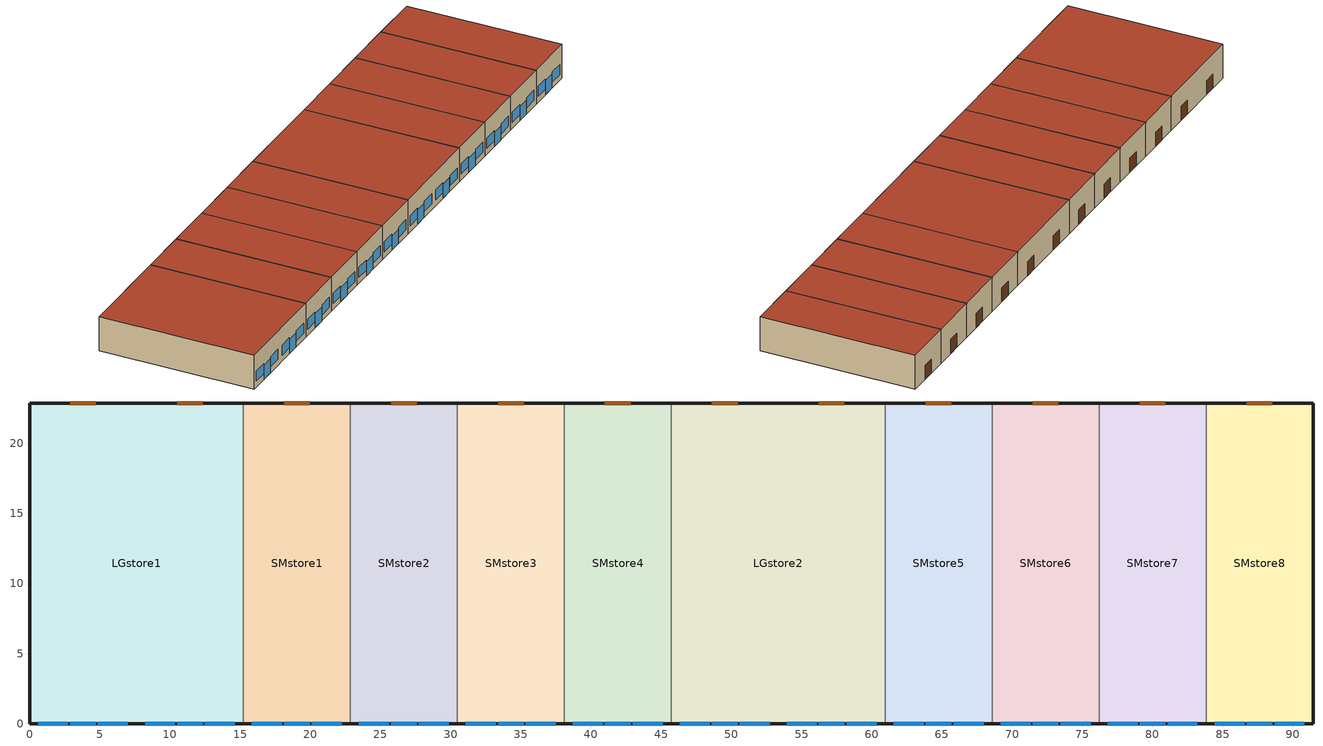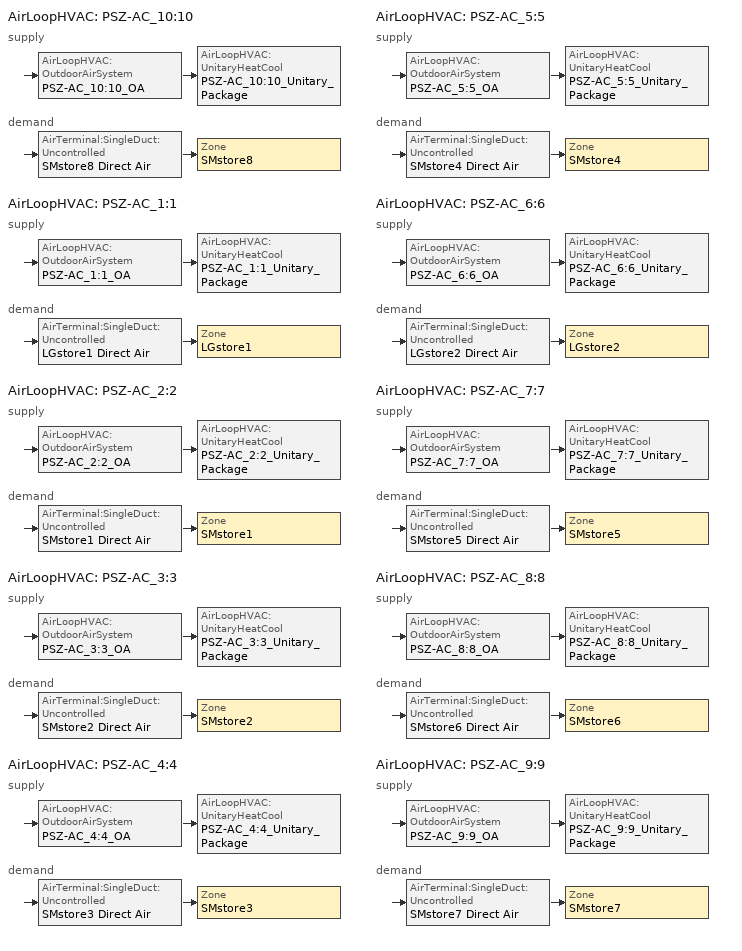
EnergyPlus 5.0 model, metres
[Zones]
LGstore1
 floor ground (ext-slab): 0,22.86 15.24,22.86 15.24,0 0,0 z0
 wall outside (Steel Frame Non-res Ext Wall): 15.24,22.86 0,22.86 0,0 15.24,0 z0:5.18
 wall to SMstore1 (int-walls): 15.24,0 15.24,22.86 z0:5.18
 window (Window Non-res Fixed): 2.9,0 4.73,0 / 10.52,0 12.35,0 z0:2.13; 0.61,0 2.74,0 / 4.88,0 7.01,0 / 8.23,0 10.36,0 / 12.5,0 14.63,0 z0.91:2.43
 door (Swinging Door Non-res): 4.73,22.86 2.9,22.86 / 12.35,22.86 10.52,22.86 z0:2.13
 roof outside (IEAD Non-res Roof): 15.24,22.86 0,22.86 0,0 15.24,0 z5.18
LGstore2
 floor ground (ext-slab): 45.72,22.86 60.96,22.86 60.96,0 45.72,0 z0
 wall outside (Steel Frame Non-res Ext Wall): 45.72,0 60.96,0 / 60.96,22.86 45.72,22.86 z0:5.18
 wall to SMstore4 (int-walls): 45.72,22.86 45.72,0 z0:5.18
 wall to SMstore5 (int-walls): 60.96,0 60.96,22.86 z0:5.18
 window (Window Non-res Fixed): 48.62,0 50.44,0 / 56.24,0 58.06,0 z0:2.13; 46.33,0 48.46,0 / 50.6,0 52.73,0 / 53.95,0 56.08,0 / 58.22,0 60.35,0 z0.91:2.43
 door (Swinging Door Non-res): 50.44,22.86 48.62,22.86 / 58.06,22.86 56.24,22.86 z0:2.13
 roof outside (IEAD Non-res Roof): 60.96,22.86 45.72,22.86 45.72,0 60.96,0 z5.18
SMstore1
 floor ground (ext-slab): 15.24,22.86 22.86,22.86 22.86,0 15.24,0 z0
 wall outside (Steel Frame Non-res Ext Wall): 15.24,0 22.86,0 / 22.86,22.86 15.24,22.86 z0:5.18
 wall to SMstore2 (int-walls): 22.86,0 22.86,22.86 z0:5.18
 window (Window Non-res Fixed): 18.14,0 19.97,0 z0:2.13; 15.85,0 17.98,0 / 20.12,0 22.25,0 z0.91:2.43
 door (Swinging Door Non-res): 19.97,22.86 18.14,22.86 z0:2.13
 roof outside (IEAD Non-res Roof): 22.86,22.86 15.24,22.86 15.24,0 22.86,0 z5.18
SMstore2
 floor ground (ext-slab): 22.86,22.86 30.48,22.86 30.48,0 22.86,0 z0
 wall outside (Steel Frame Non-res Ext Wall): 22.86,0 30.48,0 / 30.48,22.86 22.86,22.86 z0:5.18
 wall to SMstore3 (int-walls): 30.48,0 30.48,22.86 z0:5.18
 window (Window Non-res Fixed): 25.76,0 27.58,0 z0:2.13; 23.47,0 25.6,0 / 27.74,0 29.87,0 z0.91:2.43
 door (Swinging Door Non-res): 27.58,22.86 25.76,22.86 z0:2.13
 roof outside (IEAD Non-res Roof): 30.48,22.86 22.86,22.86 22.86,0 30.48,0 z5.18
SMstore3
 floor ground (ext-slab): 30.48,22.86 38.1,22.86 38.1,0 30.48,0 z0
 wall outside (Steel Frame Non-res Ext Wall): 30.48,0 38.1,0 / 38.1,22.86 30.48,22.86 z0:5.18
 wall to SMstore4 (int-walls): 38.1,0 38.1,22.86 z0:5.18
 window (Window Non-res Fixed): 33.38,0 35.2,0 z0:2.13; 31.09,0 33.22,0 / 35.36,0 37.49,0 z0.91:2.43
 door (Swinging Door Non-res): 35.2,22.86 33.38,22.86 z0:2.13
 roof outside (IEAD Non-res Roof): 38.1,22.86 30.48,22.86 30.48,0 38.1,0 z5.18
SMstore4
 floor ground (ext-slab): 38.1,22.86 45.72,22.86 45.72,0 38.1,0 z0
 wall outside (Steel Frame Non-res Ext Wall): 38.1,0 45.72,0 / 45.72,22.86 38.1,22.86 z0:5.18
 window (Window Non-res Fixed): 41,0 42.82,0 z0:2.13; 38.71,0 40.84,0 / 42.98,0 45.11,0 z0.91:2.43
 door (Swinging Door Non-res): 42.82,22.86 41,22.86 z0:2.13
 roof outside (IEAD Non-res Roof): 45.72,22.86 38.1,22.86 38.1,0 45.72,0 z5.18
SMstore5
 floor ground (ext-slab): 60.96,22.86 68.58,22.86 68.58,0 60.96,0 z0
 wall outside (Steel Frame Non-res Ext Wall): 60.96,0 68.58,0 / 68.58,22.86 60.96,22.86 z0:5.18
 wall to SMstore6 (int-walls): 68.58,0 68.58,22.86 z0:5.18
 window (Window Non-res Fixed): 63.86,0 65.68,0 z0:2.13; 61.57,0 63.7,0 / 65.84,0 67.97,0 z0.91:2.43
 door (Swinging Door Non-res): 65.68,22.86 63.86,22.86 z0:2.13
 roof outside (IEAD Non-res Roof): 68.58,22.86 60.96,22.86 60.96,0 68.58,0 z5.18
SMstore6
 floor ground (ext-slab): 68.58,22.86 76.2,22.86 76.2,0 68.58,0 z0
 wall outside (Steel Frame Non-res Ext Wall): 68.58,0 76.2,0 / 76.2,22.86 68.58,22.86 z0:5.18
 wall to SMstore7 (int-walls): 76.2,0 76.2,22.86 z0:5.18
 window (Window Non-res Fixed): 71.48,0 73.3,0 z0:2.13; 69.19,0 71.32,0 / 73.46,0 75.59,0 z0.91:2.43
 door (Swinging Door Non-res): 73.3,22.86 71.48,22.86 z0:2.13
 roof outside (IEAD Non-res Roof): 76.2,22.86 68.58,22.86 68.58,0 76.2,0 z5.18
SMstore7
 floor ground (ext-slab): 76.2,22.86 83.82,22.86 83.82,0 76.2,0 z0
 wall outside (Steel Frame Non-res Ext Wall): 76.2,0 83.82,0 / 83.82,22.86 76.2,22.86 z0:5.18
 wall to SMstore8 (int-walls): 83.82,0 83.82,22.86 z0:5.18
 window (Window Non-res Fixed): 79.1,0 80.92,0 z0:2.13; 76.81,0 78.94,0 / 81.08,0 83.21,0 z0.91:2.43
 door (Swinging Door Non-res): 80.92,22.86 79.1,22.86 z0:2.13
 roof outside (IEAD Non-res Roof): 83.82,22.86 76.2,22.86 76.2,0 83.82,0 z5.18
SMstore8
 floor ground (ext-slab): 83.82,22.86 91.44,22.86 91.44,0 83.82,0 z0
 wall outside (Steel Frame Non-res Ext Wall): 83.82,0 91.44,0 91.44,22.86 83.82,22.86 z0:5.18
 window (Window Non-res Fixed): 86.72,0 88.54,0 z0:2.13; 84.43,0 86.56,0 / 88.7,0 90.83,0 z0.91:2.43
 door (Swinging Door Non-res): 88.54,22.86 86.72,22.86 z0:2.13
 roof outside (IEAD Non-res Roof): 91.44,22.86 83.82,22.86 83.82,0 91.44,0 z5.18
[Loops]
AirLoopHVAC 'PSZ-AC_10:10'
 supply: AirLoopHVAC:OutdoorAirSystem 'PSZ-AC_10:10_OA' > AirLoopHVAC:UnitaryHeatCool 'PSZ-AC_10:10_Unitary_Package'
 demand: AirTerminal:SingleDuct:Uncontrolled 'SMstore8 Direct Air' > Zone 'SMstore8'
AirLoopHVAC 'PSZ-AC_1:1'
 supply: AirLoopHVAC:OutdoorAirSystem 'PSZ-AC_1:1_OA' > AirLoopHVAC:UnitaryHeatCool 'PSZ-AC_1:1_Unitary_Package'
 demand: AirTerminal:SingleDuct:Uncontrolled 'LGstore1 Direct Air' > Zone 'LGstore1'
AirLoopHVAC 'PSZ-AC_2:2'
 supply: AirLoopHVAC:OutdoorAirSystem 'PSZ-AC_2:2_OA' > AirLoopHVAC:UnitaryHeatCool 'PSZ-AC_2:2_Unitary_Package'
 demand: AirTerminal:SingleDuct:Uncontrolled 'SMstore1 Direct Air' > Zone 'SMstore1'
AirLoopHVAC 'PSZ-AC_3:3'
 supply: AirLoopHVAC:OutdoorAirSystem 'PSZ-AC_3:3_OA' > AirLoopHVAC:UnitaryHeatCool 'PSZ-AC_3:3_Unitary_Package'
 demand: AirTerminal:SingleDuct:Uncontrolled 'SMstore2 Direct Air' > Zone 'SMstore2'
AirLoopHVAC 'PSZ-AC_4:4'
 supply: AirLoopHVAC:OutdoorAirSystem 'PSZ-AC_4:4_OA' > AirLoopHVAC:UnitaryHeatCool 'PSZ-AC_4:4_Unitary_Package'
 demand: AirTerminal:SingleDuct:Uncontrolled 'SMstore3 Direct Air' > Zone 'SMstore3'
AirLoopHVAC 'PSZ-AC_5:5'
 supply: AirLoopHVAC:OutdoorAirSystem 'PSZ-AC_5:5_OA' > AirLoopHVAC:UnitaryHeatCool 'PSZ-AC_5:5_Unitary_Package'
 demand: AirTerminal:SingleDuct:Uncontrolled 'SMstore4 Direct Air' > Zone 'SMstore4'
AirLoopHVAC 'PSZ-AC_6:6'
 supply: AirLoopHVAC:OutdoorAirSystem 'PSZ-AC_6:6_OA' > AirLoopHVAC:UnitaryHeatCool 'PSZ-AC_6:6_Unitary_Package'
 demand: AirTerminal:SingleDuct:Uncontrolled 'LGstore2 Direct Air' > Zone 'LGstore2'
AirLoopHVAC 'PSZ-AC_7:7'
 supply: AirLoopHVAC:OutdoorAirSystem 'PSZ-AC_7:7_OA' > AirLoopHVAC:UnitaryHeatCool 'PSZ-AC_7:7_Unitary_Package'
 demand: AirTerminal:SingleDuct:Uncontrolled 'SMstore5 Direct Air' > Zone 'SMstore5'
AirLoopHVAC 'PSZ-AC_8:8'
 supply: AirLoopHVAC:OutdoorAirSystem 'PSZ-AC_8:8_OA' > AirLoopHVAC:UnitaryHeatCool 'PSZ-AC_8:8_Unitary_Package'
 demand: AirTerminal:SingleDuct:Uncontrolled 'SMstore6 Direct Air' > Zone 'SMstore6'
AirLoopHVAC 'PSZ-AC_9:9'
 supply: AirLoopHVAC:OutdoorAirSystem 'PSZ-AC_9:9_OA' > AirLoopHVAC:UnitaryHeatCool 'PSZ-AC_9:9_Unitary_Package'
 demand: AirTerminal:SingleDuct:Uncontrolled 'SMstore7 Direct Air' > Zone 'SMstore7'
[Building]
Ref Bldg Strip Mall New2004_v1.3_5.0: North Axis=0; Terrain=City; Loads Convergence Tolerance Value=0.04; Temperature Convergence Tolerance Value=0.2; Solar Distribution=FullInteriorAndExterior; Maximum Number of Warmup Days=25
[Site:Location]
USA CA-SAN FRANCISCO: Latitude {deg}=37.62; Longitude {deg}=-122.37; Time Zone {hr}=-8; Elevation {m}=5
[SizingPeriod:DesignDay] Barometric Pressure {Pa}=101265; Rain {0-no,1-yes}=0; Snow on ground {0-no,1-yes}=0; Day of Month=21; Daylight Savings Time Indicator=0; Humidity Indicating Type=WetBulb
Name | Maximum Dry-Bulb Temperature {C} | Daily Temp Range {C} | Humidity Indicating Conditions at Maximum Dry-Bulb | Wind Speed {m/s} design conditions vs. traditional 6.71 m/s (15 mph) | Wind Direction {Degrees; N=0, S=180} | Clearness {0.0 to 1.1} | Month | Day Type | Wind Speed {m/s} design conditions vs. traditional 3.35 m/s (7mph)
SAN_FRANCISCO Ann Htg 99.6% Condns DB | 3.2 | 0 | 3.2 | 2.4 | 140 | 0 | 1 | WinterDesignDay
SAN_FRANCISCO Ann Clg .4% Condns WB=>MDB | 25.7 | 9 | 18.4 |  | 310 | 1 | 9 | SummerDesignDay | 5.8
[Site:WaterMainsTemperature]
Calculation Method=CORRELATION; Annual Average Outdoor Air Temperature {C}=13.08; Maximum Difference In Monthly Average Outdoor Air Temperatures {deltaC}=8
[Site:GroundTemperature:BuildingSurface]
19.905, 19.922, 19.91, 19.932, 19.949, 20.038, 20.327, 20.062, 20.443, 20.088, 19.986, 19.948
[Construction]
Steel Frame Non-res Ext Wall: Wood Siding, Steel Frame NonRes Wall Insulation, 1/2IN Gypsum
IEAD Non-res Roof: Roof Membrane, IEAD NonRes Roof Insulation, Metal Decking
ext-slab: HW CONCRETE
int-walls: 1/2IN Gypsum, 1/2IN Gypsum
Window Non-res Fixed: NonRes Fixed Assembly Window
Swinging Door Non-res: Opaque Door panel NonRes
InteriorFurnishings: Std Wood 6inch
[Material] Thermal Absorptance=0.9
Name | Roughness | Thickness {m} | Conductivity {W/m-K} | Density {kg/m3} | Specific Heat {J/kg-K} | Solar Absorptance | Visible Absorptance | Density | Specific Heat | Visible Absorptance! Common Materials
Steel Frame NonRes Wall Insulation | MediumRough | 0.0539159 | 0.049 | 265 | 836.8 | 0.7 | 0.7
IEAD NonRes Roof Insulation | MediumRough | 0.124663 | 0.049 |  |  | 0.7 | 0.7 | 265 | 836.8
Std Wood 6inch | MediumSmooth | 0.15 | 0.12 | 540 | 1210 | 0.7 |  |  |  | 0.7
Wood Siding | MediumSmooth | 0.01 | 0.11 | 544.62 | 1210 | 0.78 | 0.78
1/2IN Gypsum | Smooth | 0.0127 | 0.16 | 784.9 | 830 | 0.92 | 0.92
HW CONCRETE | Rough | 0.1016 | 1.311 | 2240 | 836.8 | 0.7 | 0.7
Roof Membrane | VeryRough | 0.0095 | 0.16 | 1121.29 | 1460 | 0.7 | 0.7
Metal Decking | MediumSmooth | 0.0015 | 45.006 | 7680 | 418.4 | 0.7 | 0.3
[WindowMaterial:SimpleGlazingSystem]
NonRes Fixed Assembly Window: U-Factor=6.92716; Solar Heat Gain Coefficient=0.39
[Material:NoMass]
Opaque Door panel NonRes: Roughness=MediumRough; Thermal Resistance {m2-K/W}=0.101897; Thermal Absorptance=0.9; Solar Absorptance=0.7; Visible Absorptance=0.7
[Zone] Type=1; Multiplier=1; Part of Total Floor Area=Yes
LGstore1; LGstore2; SMstore1; SMstore2; SMstore3; SMstore4; SMstore5; SMstore6; SMstore7; SMstore8
[People] Schedule=BLDG_OCC_SCH; Number of People Calculation Method=Area/Person; Zone Area per Person=6.19; Fraction Radiant=0.3; User Specified Sensible Fraction=AUTOCALCULATE; Activity Level Schedule=ACTIVITY_SCH; Enable ASHRAE 55 Comfort Warnings=No; MRT Calculation=ZoneAveraged; Work Efficiency Schedule=WORK_EFF_SCH; Clothing Schedule=CLOTHING_SCH; Air Velocity Schedule=AIR_VELO_SCH; Thermal Comfort Report=FANGER
Name | Zone
LGstore1 People | LGstore1
LGstore2 People | LGstore2
SMstore1 People | SMstore1
SMstore2 People | SMstore2
SMstore3 People | SMstore3
SMstore4 People | SMstore4
SMstore5 People | SMstore5
SMstore6 People | SMstore6
SMstore7 People | SMstore7
SMstore8 People | SMstore8
[Lights] Schedule=BLDG_LIGHT_SCH; Design Level Calculation Method=Watts/Area; Return Air Fraction=0; Fraction Radiant=0.7; Fraction Visible=0.2; Fraction Replaceable=1; Return Air Fraction is Calculated from Plenum Temperature=No
Name | Zone | Watts per Zone Area {W/m2}
LGstore1_Lights | LGstore1 | 23.99
LGstore2_Lights | LGstore2 | 13.77
SMstore1_Lights | SMstore1 | 23.99
SMstore2_Lights | SMstore2 | 18.29
SMstore3_Lights | SMstore3 | 18.29
SMstore4_Lights | SMstore4 | 18.29
SMstore5_Lights | SMstore5 | 13.77
SMstore6_Lights | SMstore6 | 13.77
SMstore7_Lights | SMstore7 | 13.77
SMstore8_Lights | SMstore8 | 13.77
[ElectricEquipment] Schedule=BLDG_EQUIP_SCH; Design Level Calculation Method=Watts/Area; Watts per Zone Floor Area {W/m2}=4.3; Fraction Latent=0; Fraction Radiant=0.5; Fraction Lost=0
Name | Zone
LGstore1_MiscPlug_Equip | LGstore1
LGstore2_MiscPlug_Equip | LGstore2
SMstore1_MiscPlug_Equip | SMstore1
SMstore2_MiscPlug_Equip | SMstore2
SMstore3_MiscPlug_Equip | SMstore3
SMstore4_MiscPlug_Equip | SMstore4
SMstore5_MiscPlug_Equip | SMstore5
SMstore6_MiscPlug_Equip | SMstore6
SMstore7_MiscPlug_Equip | SMstore7
SMstore8_MiscPlug_Equip | SMstore8
[Exterior:Lights]
Exterior Facade Lighting: Schedule=ALWAYS_ON; Design Level=11485; Control Option=AstronomicalClock
[ZoneInfiltration:DesignFlowRate] Schedule=INFIL_HALF_ON_SCH; Design Volume Flow Rate Calculation Method=Flow/ExteriorArea; Flow per Exterior Surface Area {m3/s/m2}=0.000302; Constant Term Coefficient=1; Temperature Term Coefficient=0; Velocity Term Coefficient=0; Velocity Squared Term Coefficient=0
Name | Zone
LGstore1_Infiltration | LGstore1
LGstore2_Infiltration | LGstore2
SMstore1_Infiltration | SMstore1
SMstore2_Infiltration | SMstore2
SMstore3_Infiltration | SMstore3
SMstore4_Infiltration | SMstore4
SMstore5_Infiltration | SMstore5
SMstore6_Infiltration | SMstore6
SMstore7_Infiltration | SMstore7
SMstore8_Infiltration | SMstore8
[InternalMass] Construction=InteriorFurnishings
Name | Zone | Surface Area
LGstore1 Internal Mass | LGstore1 | 696.7728
LGstore2 Internal Mass | LGstore2 | 696.7728
SMstore1 Internal Mass | SMstore1 | 348.3864
SMstore2 Internal Mass | SMstore2 | 348.3864
SMstore3 Internal Mass | SMstore3 | 348.3864
SMstore4 Internal Mass | SMstore4 | 348.3864
SMstore5 Internal Mass | SMstore5 | 348.3864
SMstore6 Internal Mass | SMstore6 | 348.3864
SMstore7 Internal Mass | SMstore7 | 348.3864
SMstore8 Internal Mass | SMstore8 | 348.3864
[Fan:OnOff] Availability Schedule=HVACOperationSchd; Pressure Rise=622; Maximum Flow Rate=AUTOSIZE; Motor in Airstream Fraction=1
Name | Fan Efficiency | Motor Efficiency
PSZ-AC_10:10_Unitary_Package_fan; PSZ-AC_2:2_Unitary_Package_fan; PSZ-AC_3:3_Unitary_Package_fan; PSZ-AC_4:4_Unitary_Package_fan; PSZ-AC_5:5_Unitary_Package_fan; PSZ-AC_7:7_Unitary_Package_fan; PSZ-AC_8:8_Unitary_Package_fan; PSZ-AC_9:9_Unitary_Package_fan | 0.53625 | 0.825
PSZ-AC_1:1_Unitary_Package_fan; PSZ-AC_6:6_Unitary_Package_fan | 0.546 | 0.84
[Coil:Heating:Gas] Availability Schedule=ALWAYS_ON; Gas Burner Efficiency=0.8; Nominal Capacity=AUTOSIZE
PSZ-AC_10:10_Unitary_Package_HeatCoil; PSZ-AC_1:1_Unitary_Package_HeatCoil; PSZ-AC_2:2_Unitary_Package_HeatCoil; PSZ-AC_3:3_Unitary_Package_HeatCoil; PSZ-AC_4:4_Unitary_Package_HeatCoil; PSZ-AC_5:5_Unitary_Package_HeatCoil; PSZ-AC_6:6_Unitary_Package_HeatCoil; PSZ-AC_7:7_Unitary_Package_HeatCoil; PSZ-AC_8:8_Unitary_Package_HeatCoil; PSZ-AC_9:9_Unitary_Package_HeatCoil
[Coil:Cooling:DX:SingleSpeed] Availability Schedule=ALWAYS_ON; Rated Total Cooling Capacity {W}=AUTOSIZE; Rated Sensible Heat Ratio=AUTOSIZE; Rated Air Flow Rate=AUTOSIZE
Name | Rated COP | Total Cooling Capacity Function of Temperature Curve | Total Cooling Capacity Function of Flow Fraction Curve | Energy Input Ratio Function of Temperature Curve | Energy Input Ratio Function of Flow Fraction Curve | Part Load Fraction Correlation Curve
PSZ-AC_10:10_Unitary_Package_CoolCoil; PSZ-AC_2:2_Unitary_Package_CoolCoil; PSZ-AC_3:3_Unitary_Package_CoolCoil; PSZ-AC_4:4_Unitary_Package_CoolCoil; PSZ-AC_5:5_Unitary_Package_CoolCoil; PSZ-AC_7:7_Unitary_Package_CoolCoil; PSZ-AC_8:8_Unitary_Package_CoolCoil; PSZ-AC_9:9_Unitary_Package_CoolCoil | 3.66668 | Cool-Cap-fT | ConstantCubic | Cool-EIR-fT | ConstantCubic | Cool-PLF-fPLR
PSZ-AC_1:1_Unitary_Package_CoolCoil | 3.50016 | Measured_CoolCStandard10Ton_CapFT | Measured_CoolCStandard10Ton_CapFF | Measured_CoolCStandard10Ton_EIRFT | Measured_CoolCStandard10Ton_EIRFFF | No_PLR_Degredation
PSZ-AC_6:6_Unitary_Package_CoolCoil | 3.66668 | Measured_CoolCStandard10Ton_CapFT | Measured_CoolCStandard10Ton_CapFF | Measured_CoolCStandard10Ton_EIRFT | Measured_CoolCStandard10Ton_EIRFFF | No_PLR_Degredation
[Zone equipment]
LGstore1: LGstore1 Direct Air
LGstore2: LGstore2 Direct Air
SMstore1: SMstore1 Direct Air
SMstore2: SMstore2 Direct Air
SMstore3: SMstore3 Direct Air
SMstore4: SMstore4 Direct Air
SMstore5: SMstore5 Direct Air
SMstore6: SMstore6 Direct Air
SMstore7: SMstore7 Direct Air
SMstore8: SMstore8 Direct Air
[Sizing:Zone] Zone Cooling Design Supply Air Temperature {C}=14; Zone Heating Design Supply Air Temperature {C}=40; Zone Cooling Design Supply Air Humidity Ratio {kg-H20/kg-air}=0.0085; Zone Heating Design Supply Air Humidity Ratio {kg-H20/kg-air}=0.008; Outdoor Air Method=Flow/Area; Outside Air Flow per Zone Floor Area {(m3/s)/m2}=0.00152; Cooling Design Air Flow Method {Flow/Zone | DesignDay | DesignDayWithLimit}=DesignDay; Heating Design Air Flow Method {Flow/Zone | DesignDay}=DesignDay
LGstore1; LGstore2; SMstore1; SMstore2; SMstore3; SMstore4; SMstore5; SMstore6; SMstore7; SMstore8
[ZoneControl:Thermostat] Control Type Schedule=Dual Zone Control Type Sched
Name | Zone | Control 1
LGstore1 Thermostat | LGstore1 | LGstore1 DualSPSched
LGstore2 Thermostat | LGstore2 | LGstore2 DualSPSched
SMstore1 Thermostat | SMstore1 | SMstore1 DualSPSched
SMstore2 Thermostat | SMstore2 | SMstore2 DualSPSched
SMstore3 Thermostat | SMstore3 | SMstore3 DualSPSched
SMstore4 Thermostat | SMstore4 | SMstore4 DualSPSched
SMstore5 Thermostat | SMstore5 | SMstore5 DualSPSched
SMstore6 Thermostat | SMstore6 | SMstore6 DualSPSched
SMstore7 Thermostat | SMstore7 | SMstore7 DualSPSched
SMstore8 Thermostat | SMstore8 | SMstore8 DualSPSched
[ThermostatSetpoint:DualSetpoint] Heating Setpoint Temperature Schedule=HTGSETP_SCH; Cooling Setpoint Temperature Schedule=CLGSETP_SCH
LGstore1 DualSPSched; LGstore2 DualSPSched; SMstore1 DualSPSched; SMstore2 DualSPSched; SMstore3 DualSPSched; SMstore4 DualSPSched; SMstore5 DualSPSched; SMstore6 DualSPSched; SMstore7 DualSPSched; SMstore8 DualSPSched
[SetpointManager:SingleZone:Reheat] Control Variable=Temperature; Minimum Supply Air Temperature C=10; Maximum Supply Air Temperature C=50
Name | Control Zone | Setpoint Node or NodeList
SupAirTemp MngrLGstore1 | LGstore1 | PSZ-AC_1:1 Supply Equipment Outlet Node
SupAirTemp MngrLGstore2 | LGstore2 | PSZ-AC_6:6 Supply Equipment Outlet Node
SupAirTemp MngrSMstore1 | SMstore1 | PSZ-AC_2:2 Supply Equipment Outlet Node
SupAirTemp MngrSMstore2 | SMstore2 | PSZ-AC_3:3 Supply Equipment Outlet Node
SupAirTemp MngrSMstore3 | SMstore3 | PSZ-AC_4:4 Supply Equipment Outlet Node
SupAirTemp MngrSMstore4 | SMstore4 | PSZ-AC_5:5 Supply Equipment Outlet Node
SupAirTemp MngrSMstore5 | SMstore5 | PSZ-AC_7:7 Supply Equipment Outlet Node
SupAirTemp MngrSMstore6 | SMstore6 | PSZ-AC_8:8 Supply Equipment Outlet Node
SupAirTemp MngrSMstore7 | SMstore7 | PSZ-AC_9:9 Supply Equipment Outlet Node
SupAirTemp MngrSMstore8 | SMstore8 | PSZ-AC_10:10 Supply Equipment Outlet Node
[Sizing:System] Type Of Load To Size On {Sensible}=Sensible; Design Outdoor Air Flow Rate {m3/s}=AUTOSIZE; Minimum System Air Flow Ratio=1; Preheat Design Temperature {C}=7; Preheat Design Humidity Ratio {kg-H2O/kg-air}=0.008; Precool Design Temperature {C}=12.8; Precool Design Humidity Ratio {kg-H2O/kg-air}=0.008; Central Cooling Design Supply Air Temperature {C}=12.8; Central Heating Design Supply Air Temperature {C}=40; Sizing Option {Coincident | NonCoincident}=NonCoincident; 100% Outdoor Air in Cooling {Yes | No}=No; 100% Outdoor Air in Heating {Yes | No}=No; Central Cooling Design Supply Air Humidity Ratio {kg-H2O/kg-air}=0.0085; Central Heating Design Supply Air Humidity Ratio {kg-H2O/kg-air}=0.008; Cooling Design Air Flow Method=DesignDay; Cooling Design Air Flow Rate {m3/s}=0; Heating Design Air Flow Method=DesignDay; Heating Design Air Flow Rate {m3/s}=0
PSZ-AC_10:10; PSZ-AC_1:1; PSZ-AC_2:2; PSZ-AC_3:3; PSZ-AC_4:4; PSZ-AC_5:5; PSZ-AC_6:6; PSZ-AC_7:7; PSZ-AC_8:8; PSZ-AC_9:9
[Controller:OutdoorAir] Minimum Outdoor Air Flow Rate {m3/s}=AUTOSIZE; Maximum Outdoor Air Flow Rate {m3/s}=AUTOSIZE; Economizer Control Action Type=ModulateFlow; Economizer Maximum Limit Dry-Bulb Temperature {C}=28; Economizer Maximum Limit Enthalpy {J/kg}=64000; Economizer Minimum Limit Dry-Bulb Temperature {C}=-100; Lockout Type=NoLockout; Minimum Limit Type=FixedMinimum; Minimum Outdoor Air Schedule=MinOA_Sched
Name | Economizer Control Type
PSZ-AC_10:10_OA_Controller; PSZ-AC_2:2_OA_Controller; PSZ-AC_3:3_OA_Controller; PSZ-AC_4:4_OA_Controller; PSZ-AC_5:5_OA_Controller; PSZ-AC_6:6_OA_Controller; PSZ-AC_7:7_OA_Controller; PSZ-AC_8:8_OA_Controller; PSZ-AC_9:9_OA_Controller | NoEconomizer
PSZ-AC_1:1_OA_Controller | DifferentialDryBulb
[AirLoopHVAC] Design Supply Air Flow Rate {m3/s}=AUTOSIZE
PSZ-AC_10:10; PSZ-AC_1:1; PSZ-AC_2:2; PSZ-AC_3:3; PSZ-AC_4:4; PSZ-AC_5:5; PSZ-AC_6:6; PSZ-AC_7:7; PSZ-AC_8:8; PSZ-AC_9:9
[AirLoopHVAC:UnitaryHeatCool] Availability Schedule=ALWAYS_ON; Supply Air Fan Operating Mode Schedule=HVACOperationSchd; Maximum Supply Air Temperature=AUTOSIZE; Supply Air Flow Rate During Cooling Operation=AUTOSIZE; Supply Air Flow Rate During Heating Operation=AUTOSIZE; Supply Air Flow Rate When No Cooling or Heating is Needed=AUTOSIZE; Fraction of Supply Air Flow That Goes Through the Controlling Zone=AUTOSIZE; Fan Placement=BlowThrough; Dehumidification Control Type=None
Name | Controlling Zone or Thermostat Location | Supply Fan | Heating Coil | Cooling Coil
PSZ-AC_10:10_Unitary_Package | SMstore8 | PSZ-AC_10:10_Unitary_Package_fan | PSZ-AC_10:10_Unitary_Package_HeatCoil | PSZ-AC_10:10_Unitary_Package_CoolCoil
PSZ-AC_1:1_Unitary_Package | LGstore1 | PSZ-AC_1:1_Unitary_Package_fan | PSZ-AC_1:1_Unitary_Package_HeatCoil | PSZ-AC_1:1_Unitary_Package_CoolCoil
PSZ-AC_2:2_Unitary_Package | SMstore1 | PSZ-AC_2:2_Unitary_Package_fan | PSZ-AC_2:2_Unitary_Package_HeatCoil | PSZ-AC_2:2_Unitary_Package_CoolCoil
PSZ-AC_3:3_Unitary_Package | SMstore2 | PSZ-AC_3:3_Unitary_Package_fan | PSZ-AC_3:3_Unitary_Package_HeatCoil | PSZ-AC_3:3_Unitary_Package_CoolCoil
PSZ-AC_4:4_Unitary_Package | SMstore3 | PSZ-AC_4:4_Unitary_Package_fan | PSZ-AC_4:4_Unitary_Package_HeatCoil | PSZ-AC_4:4_Unitary_Package_CoolCoil
PSZ-AC_5:5_Unitary_Package | SMstore4 | PSZ-AC_5:5_Unitary_Package_fan | PSZ-AC_5:5_Unitary_Package_HeatCoil | PSZ-AC_5:5_Unitary_Package_CoolCoil
PSZ-AC_6:6_Unitary_Package | LGstore2 | PSZ-AC_6:6_Unitary_Package_fan | PSZ-AC_6:6_Unitary_Package_HeatCoil | PSZ-AC_6:6_Unitary_Package_CoolCoil
PSZ-AC_7:7_Unitary_Package | SMstore5 | PSZ-AC_7:7_Unitary_Package_fan | PSZ-AC_7:7_Unitary_Package_HeatCoil | PSZ-AC_7:7_Unitary_Package_CoolCoil
PSZ-AC_8:8_Unitary_Package | SMstore6 | PSZ-AC_8:8_Unitary_Package_fan | PSZ-AC_8:8_Unitary_Package_HeatCoil | PSZ-AC_8:8_Unitary_Package_CoolCoil
PSZ-AC_9:9_Unitary_Package | SMstore7 | PSZ-AC_9:9_Unitary_Package_fan | PSZ-AC_9:9_Unitary_Package_HeatCoil | PSZ-AC_9:9_Unitary_Package_CoolCoil
[AirTerminal:SingleDuct:Uncontrolled] Availability Schedule=ALWAYS_ON; Maximum Air Flow Rate {m3/s}=AUTOSIZE
LGstore1 Direct Air; LGstore2 Direct Air; SMstore1 Direct Air; SMstore2 Direct Air; SMstore3 Direct Air; SMstore4 Direct Air; SMstore5 Direct Air; SMstore6 Direct Air; SMstore7 Direct Air; SMstore8 Direct Air
[AvailabilityManager:NightCycle] Availability Schedule=ALWAYS_ON; Fan Schedule=HVACOperationSchd; Control Type {CycleOnAny | CycleOnControlZone | CycleOnAnyZoneFansOnly}=CycleOnAny; Thermostat Tolerance {delta C}=1; Cycling Run Time {s}=1800
PSZ-AC_10:10 Availability Manager; PSZ-AC_1:1 Availability Manager; PSZ-AC_2:2 Availability Manager; PSZ-AC_3:3 Availability Manager; PSZ-AC_4:4 Availability Manager; PSZ-AC_5:5 Availability Manager; PSZ-AC_6:6 Availability Manager; PSZ-AC_7:7 Availability Manager; PSZ-AC_8:8 Availability Manager; PSZ-AC_9:9 Availability Manager
[SetpointManager:MixedAir] Control Variable=Temperature
Name | Setpoint Node or NodeList
PSZ-AC_10:10_OAMixed Air Temp Manager | PSZ-AC_10:10_OA-PSZ-AC_10:10_Unitary_PackageNode
PSZ-AC_1:1_OAMixed Air Temp Manager | PSZ-AC_1:1_OA-PSZ-AC_1:1_Unitary_PackageNode
PSZ-AC_2:2_OAMixed Air Temp Manager | PSZ-AC_2:2_OA-PSZ-AC_2:2_Unitary_PackageNode
PSZ-AC_3:3_OAMixed Air Temp Manager | PSZ-AC_3:3_OA-PSZ-AC_3:3_Unitary_PackageNode
PSZ-AC_4:4_OAMixed Air Temp Manager | PSZ-AC_4:4_OA-PSZ-AC_4:4_Unitary_PackageNode
PSZ-AC_5:5_OAMixed Air Temp Manager | PSZ-AC_5:5_OA-PSZ-AC_5:5_Unitary_PackageNode
PSZ-AC_6:6_OAMixed Air Temp Manager | PSZ-AC_6:6_OA-PSZ-AC_6:6_Unitary_PackageNode
PSZ-AC_7:7_OAMixed Air Temp Manager | PSZ-AC_7:7_OA-PSZ-AC_7:7_Unitary_PackageNode
PSZ-AC_8:8_OAMixed Air Temp Manager | PSZ-AC_8:8_OA-PSZ-AC_8:8_Unitary_PackageNode
PSZ-AC_9:9_OAMixed Air Temp Manager | PSZ-AC_9:9_OA-PSZ-AC_9:9_Unitary_PackageNode
[UtilityCost:Tariff]
Name | Output Meter | Conversion Factor Choice | Time of Use Period Schedule | Season Schedule | Demand Window Length | Monthly Charge or Variable | Group
PGE_E-19_MediumGeneralTOUDemandService | Electricity:Facility | kWh | PGETOUSched | PGESeasonsSchedule | HalfHour | 174.88 | Comm Elect
PGE_A-10MediumGeneralDemandService | Electricity:Facility | kWh |  | PGESeasonsSchedule | HalfHour | 67.64 | Comm Elect
PGE_A-1SmallGeneralService | Electricity:Facility | kWh |  | PGESeasonsSchedule | HalfHour | 7.31 | Comm Elect
CA_EIAMonthlyRateGas | Gas:Facility | MCF |  |  |  | 0 | Comm Gas
[UtilityCost:Charge:Simple]
Name | Charge Variable | Tariff | Source Variable | Season | Category Variable | Cost per Unit Value or Variable
 | SummerOnPeakDemandCharge | PGE_E-19_MediumGeneralTOUDemandService | PeakDemand | Summer | DemandCharges | 13.51
 | SummerMidPeakDemandCharge | PGE_E-19_MediumGeneralTOUDemandService | MidPeakDemand | Summer | DemandCharges | 3.75
 | SummerDemandCharge | PGE_E-19_MediumGeneralTOUDemandService | totalDemand | Summer | DemandCharges | 3.18
 | WinterMidPeakDemandCharge | PGE_E-19_MediumGeneralTOUDemandService | MidPeakDemand | Winter | DemandCharges | 3.69
 | WinterDemandCharge | PGE_E-19_MediumGeneralTOUDemandService | totalDemand | Winter | DemandCharges | 3.18
 | SummerPeakEnergyCharge | PGE_E-19_MediumGeneralTOUDemandService | PeakEnergy | Summer | EnergyCharges | 0.15746
 | SummerMidPeakEnergyCharge | PGE_E-19_MediumGeneralTOUDemandService | MidPeakEnergy | Summer | EnergyCharges | 0.09613
 | SummerOffPeakEnergyCharge | PGE_E-19_MediumGeneralTOUDemandService | OffPeakEnergy | Summer | EnergyCharges | 0.08203
 | WinterMidPeakEnergyCharge | PGE_E-19_MediumGeneralTOUDemandService | MidPeakEnergy | Winter | EnergyCharges | 0.10181
 | WinterOffPeakEnergyCharge | PGE_E-19_MediumGeneralTOUDemandService | OffPeakEnergy | Winter | EnergyCharges | 0.08203
 | TaxofEightPercent | PGE_E-19_MediumGeneralTOUDemandService | subtotal | Annual | Taxes | 0.08
 | SummerEnergyCharge | PGE_A-10MediumGeneralDemandService | totalEnergy | Summer | EnergyCharges | 0.1416
 | WinterEnergyCharge | PGE_A-10MediumGeneralDemandService | totalEnergy | Winter | EnergyCharges | 0.103
 | SummerDemandCharge | PGE_A-10MediumGeneralDemandService | totalDemand | Summer | DemandCharges | 6.56
 | WinterDemandCharge | PGE_A-10MediumGeneralDemandService | totalDemand | Winter | DemandCharges | 1.58
 | TaxofEightPercent | PGE_A-10MediumGeneralDemandService | subtotal | Annual | Taxes | 0.08
 | SummerEnergyCharge | PGE_A-1SmallGeneralService | totalEnergy | Summer | EnergyCharges | 0.1794
 | WinterEnergyCharge | PGE_A-1SmallGeneralService | totalEnergy | Winter | EnergyCharges | 0.1179
 | TaxofEightPercent | PGE_A-1SmallGeneralService | subtotal | Annual | Taxes | 0.08
 | MonthlyRateGasCharge | CA_EIAMonthlyRateGas | totalEnergy | Annual | EnergyCharges | CA_MonthlyGasRates
 | TaxofEightPercent | CA_EIAMonthlyRateGas | SubTotal | Annual | Taxes | 0.08
[UtilityCost:Qualify] Season=Annual; Threshold Test=Count
Name | Tariff | Variable | Qualify Type | Threshold Value or Variable | Number of Months
MinDemand500kw | PGE_E-19_MediumGeneralTOUDemandService | TotalDemand | Minimum | 500 | 12
MaxDemand500kw | PGE_A-10MediumGeneralDemandService | TotalDemand | Maximum | 500 | 1
MaxDemand500kw | PGE_A-1SmallGeneralService | TotalDemand | Maximum | 500 | 1
MaxEnergy4200kwh | PGE_A-1SmallGeneralService | TotalEnergy | Maximum | 4200 | 1
[UtilityCost:Variable]
CA_MonthlyGasRates: Tariff=CA_EIAMonthlyRateGas; Variable Type=Currency; January Value=9.37; February Value=8.88; March Value=8.2; April Value=7.29; May Value=7.82; June Value=8.26; July Value=8.23; August Value=8.21; September Value=7.9; October Value=8.09; November Value=7.64; December Value=8.43
[Schedule:Compact]
ALWAYS_ON: Through: 12/31, For: AllDays, Until: 24:00, 1
BLDG_EQUIP_SCH: Through: 12/31, For: Weekdays, Until: 07:00, 0.2, Until: 08:00, 0.4, Until: 09:00, 0.7, Until: 18:00, 0.9, Until: 20:00, 0.8, Until: 21:00, 0.7, Until: 22:00, 0.4, Until: 24:00, 0.2, For: Saturday, Until: 07:00, 0.15, Until: 08:00, 0.3, Until: 09:00, 0.5, Until: 10:00, 0.8, Until: 18:00, 0.9, Until: 19:00, 0.7, Until: 21:00, 0.5, Until: 22:00, 0.3, Until: 24:00, 0.15, For: SummerDesignDay, Until: 24:00, 1, For: WinterDesignDay, Until: 24:00, 0, For: Sunday Holidays AllOtherDays, Until: 08:00, 0.15, Until: 10:00, 0.3, Until: 12:00, 0.6, Until: 17:00, 0.8, Until: 18:00, 0.6, Until: 19:00, 0.4, Until: 24:00, 0.15
BLDG_LIGHT_SCH: Through: 12/31, For: Weekdays, Until: 07:00, 0.05, Until: 08:00, 0.2, Until: 09:00, 0.5, Until: 18:00, 0.9, Until: 20:00, 0.6, Until: 21:00, 0.5, Until: 22:00, 0.2, Until: 24:00, 0.05, For: Saturday, Until: 07:00, 0.05, Until: 08:00, 0.1, Until: 09:00, 0.3, Until: 10:00, 0.6, Until: 18:00, 0.9, Until: 19:00, 0.5, Until: 21:00, 0.3, Until: 22:00, 0.1, Until: 24:00, 0.05, For: SummerDesignDay, Until: 24:00, 1, For: WinterDesignDay, Until: 24:00, 0, For: Sunday Holidays AllOtherDays, Until: 08:00, 0.05, Until: 10:00, 0.1, Until: 12:00, 0.4, Until: 17:00, 0.6, Until: 18:00, 0.4, Until: 19:00, 0.2, Until: 24:00, 0.05
BLDG_OCC_SCH: Through: 12/31, For: Weekdays, Until: 07:00, 0, Until: 08:00, 0.1, Until: 09:00, 0.2, Until: 11:00, 0.5, Until: 15:00, 0.7, Until: 16:00, 0.8, Until: 17:00, 0.7, Until: 19:00, 0.5, Until: 21:00, 0.3, Until: 24:00, 0, For: SummerDesignDay WinterDesignDay, Until: 24:00, 1, For: Saturday, Until: 07:00, 0, Until: 08:00, 0.1, Until: 09:00, 0.2, Until: 10:00, 0.5, Until: 11:00, 0.6, Until: 17:00, 0.8, Until: 18:00, 0.6, Until: 21:00, 0.2, Until: 22:00, 0.1, Until: 24:00, 0, For: AllOtherDays, Until: 09:00, 0, Until: 10:00, 0.1, Until: 12:00, 0.2, Until: 17:00, 0.4, Until: 18:00, 0.2, Until: 19:00, 0.1, Until: 24:00, 0
INFIL_HALF_ON_SCH: Through: 12/31, For: Weekdays SummerDesignDay, Until: 06:00, 1, Until: 21:00, 0.5, Until: 24:00, 1, For: Saturday, Until: 06:00, 1, Until: 22:00, 0.5, Until: 24:00, 1, For: WinterDesignDay, Until: 24:00, 1, For: Sunday Holidays AllOtherDays, Until: 08:00, 1, Until: 17:00, 0.5, Until: 24:00, 1
CLOTHING_SCH: Through: 04/30, For: AllDays, Until: 24:00, 1, Through: 09/30, For: AllDays, Until: 24:00, 0.5, Through: 12/31, For: AllDays, Until: 24:00, 1
ACTIVITY_SCH: Through: 12/31, For: AllDays, Until: 24:00, 120
AIR_VELO_SCH: Through: 12/31, For: AllDays, Until: 24:00, 0.2
WORK_EFF_SCH: Through: 12/31, For: AllDays, Until: 24:00, 0
CLGSETP_SCH: Through: 12/31, For: Weekdays SummerDesignDay, Until: 06:00, 30, Until: 21:00, 24, Until: 24:00, 30, For: Saturday, Until: 06:00, 30, Until: 22:00, 24, Until: 24:00, 30, For WinterDesignDay, Until: 24:00, 30, For: Sunday Holidays AllOtherDays, Until: 8:00, 30, Until: 19:00, 24, Until: 24:00, 30
Dual Zone Control Type Sched: Through: 12/31, For: AllDays, Until: 24:00, 4
HTGSETP_SCH: Through: 12/31, For: Weekdays, Until: 06:00, 15.6, Until: 21:00, 21, Until: 24:00, 15.6, For SummerDesignDay, Until: 24:00, 15.6, For WinterDesignDay, Until: 24:00, 21, For: Saturday, Until: 06:00, 15.6, Until: 22:00, 21, Until: 24:00, 15.6, For: AllOtherDays, Until:  8:00, 15.6, Until: 19:00, 21, Until: 24:00, 15.6
HVACOperationSchd; MinOA_Sched: Through: 12/31, For: Weekdays SummerDesignDay, Until: 06:00, 0, Until: 21:00, 1, Until: 24:00, 0, For: Saturday WinterDesignDay, Until: 06:00, 0, Until: 22:00, 1, Until: 24:00, 0, For: AllOtherDays, Until: 08:00, 0, Until: 19:00, 1, Until: 24:00, 0
PGESeasonsSchedule: Through: 4/30, For: AllDays, Until: 24:00, 1, Through: 10/31, For: AllDays, Until: 24:00, 3, Through: 12/31, For: AllDays, Until: 24:00, 1
PGETOUSched: Through: 4/30, For: WeekDays, Until: 8:30, 3, Until: 21:30, 4, Until: 24:00, 3, For: AllOtherDays, Until: 24:00, 3, Through: 10/31, For: WeekDays, Until: 8:30, 3, Until: 12:00, 4, Until: 18:00, 1, Until: 21:30, 4, Until: 24:00, 3, For: AllOtherDays, Until: 24:00, 3, Through: 12/31, For: WeekDays, Until: 10:00, 3, Until: 22:00, 1, Until: 24:00, 3, For: AllOtherDays, Until: 24:00, 3
[Curve:Quadratic]
Name | Coefficient1 Constant | Coefficient2 x | Coefficient3 x**2 | Minimum Value of x | Maximum Value of x | Minimum Curve Output | Maximum Curve Output | Coefficient2 ff | Coefficient3 ff**2 | Minimum Value of ff [0.776 = 10% extrapolation of 300 cfm/ton / 370 cfm/ton (ARI)] | Maximum Value of ff [1.197 = 10% extrapolation of 430 cfm/ton / 370 cfm/ton (ARI)]
Cool-PLF-fPLR | 0.909496 | 0.0986477 | -0.00819488 | 0 | 1 | 0.7 | 1
Measured_CoolCStandard10Ton_CapFF | 0.7685 |  |  |  |  |  |  | 0.2315 | 0 | 0.776 | 1.197
Measured_CoolCStandard10Ton_EIRFFF | 1.192 |  |  |  |  |  |  | -0.1917 | 0 | 0.776 | 1.197
No_PLR_Degredation | 1 | 0 | 0 | 0 | 1
[Curve:Cubic]
ConstantCubic: Coefficient1 Constant=1; Coefficient2 x=0; Coefficient3 x**2=0; Coefficient4 x**3=0; Minimum Value of x=-100; Maximum Value of x=100
[Curve:Biquadratic]
Name | Coefficient1 Constant | Coefficient2 x | Coefficient3 x**2 | Coefficient4 y | Coefficient5 y**2 | Coefficient6 x*y | Minimum Value of x | Maximum Value of x | Minimum Value of y | Maximum Value of y | Coefficient2 wb | Coefficient3 wb**2 | Coefficient4 edb | Coefficient5 edb**2 | Coefficient6 wb*edb | Minimum Value of wb 	[52°F = 20% extrapolation (~5°F) below 57°F lowest measurement] | Maximum Value of wb  [85°F = 20% extrapolation (~5°F) above 80°F highest measurement] | Minimum Value of edb [50°F = 20% extrapolation (~10°F) below 60°F lowest measurement] | Maximum Value of edb	[122.5°F = 20% extrapolation (~10°F) above 112.5°F highest measurement]
Cool-Cap-fT | 0.971212 | -0.0152755 | 0.00144345 | -0.00039321 | -6.8364e-06 | -0.000290596 | -100 | 100 | -100 | 100
Cool-EIR-fT | 0.286871 | 0.0239022 | -0.000810648 | 0.0134585 | 0.000338936 | -0.000487004 | -100 | 100 | -100 | 100
Measured_CoolCStandard10Ton_CapFT | 0.52357 |  |  |  |  |  |  |  |  |  | 0.03478 | 0 | -0.001915 | -0.00010838 | 0 | 11.1 | 29.4 | 10 | 50.3
Measured_CoolCStandard10Ton_EIRFT | 0.9847 |  |  |  |  |  |  |  |  |  | -0.04285 | 0.0013562 | 0.009934 | 0.0006398 | -0.001169 | 11.1 | 29.4 | 10 | 50.3
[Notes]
DOE Commercial Reference Building
Strip Mall, new construction 90.1-2004
EnergyPlus Version 5.0
ASHRAE Standards 90.1-2004 and 62-1999
Description:  Single story, 10 single-zone stores, double size on end and middle.
Form:         Area = 2090 m2 (22,500 ft2);  single size store 174 m2 (1,875 ft2)
Number of Stories = 1; Shape = rectangle
Envelope:     Envelope thermal properties vary with climate according to ASHRAE Standard 90.1-2004.
Opaque constructions: steel frame walls; built-up flat roof (insulation above deck); slab-on-grade floor
Windows: window-to-wall ratio = 10.5% overall, but south wall is the only wall with glazing (26.24%)
Infiltration = 0.4 cfm/ft2 above grade wall area at 0.3 in wc (75 Pa) adjusted to 0.016 in wc (4 Pa).
50% of full value when ventilation system on.
HVAC:         PSZ-AC, gas furnace
Economizers per 90.1-2004
Int. gains:   W/m2 (W/ft2)            lights          elec plug     gas plug
High LPD (2 stores):    23.99 (2.23)    4.3 (0.4)     0
Med LPD (3 stores):     18.29 (1.70)    4.3 (0.4)     0
Low LPD (5 stores):     13.77 (1.28)    4.3 (0.4)     0
People: 6.19 m2/person (15/1000ft2)
Detached Shading:               None
Daylight:                       None
Natural Ventilation:            None
Zonal Equipment:                None
Air Primary Loops:              PSZ-AC
Plant Loops:                    None
System Equipment Autosize:      Yes
Purchased Cooling:              None
Purchased Heating:              None
Coils:                          Coil:Cooling:DX:SingleSpeed; Coil:Heating:Gas
Pumps:                          None
Boilers:                        None
Chillers:                       None
Reference citation for the Commercial Reference Buildings:
Deru, M.; Field, K.; Studer, D.; Benne, K.; Griffith, B.; Torcellini, P;
Halverson, M.; Winiarski, D.; Liu, B.; Rosenberg, M.; Huang, J.;
Yazdanian, M.; Crawley, D. (2010).
U.S. Department of Energy Commercial Reference Building Models of the National Building Stock.
Washington, DC: U.S. Department of Energy, Energy Efficiency and
Renewable Energy, Office of Building Technologies.
***GENERAL SIMULATION PARAMETERS***
Number of Zones: 10
***HOLIDAYS & DAYLIGHT SAVINGS***
